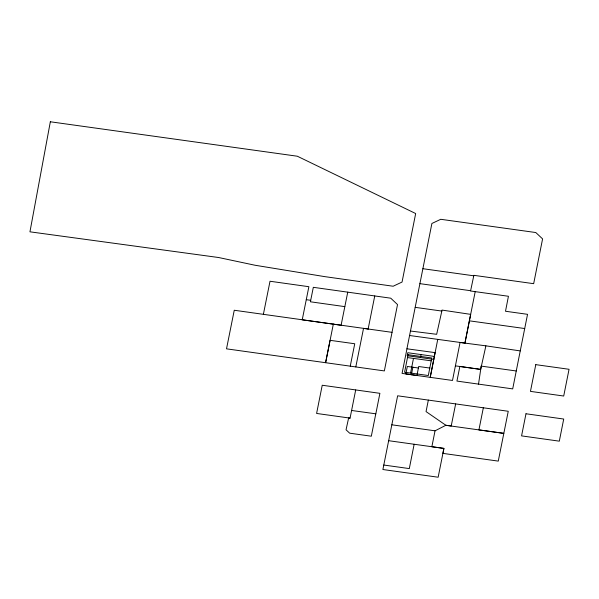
<?xml version="1.0" encoding="UTF-8"?>
<svg xmlns="http://www.w3.org/2000/svg" width="599" height="599" viewBox="0 0 599 599"><rect width="100%" height="100%" fill="white"/><g stroke="black" fill="none" stroke-linecap="round" stroke-linejoin="round"><path stroke-width="0.9" d="M406.968 348.768L402.071 373.402L430.217 377.348L435.129 352.639L406.923 348.79L431.894 223.479L440.759 219.294L535.798 232.539L542.589 238.896L533.664 283.679L473.861 275.323L470.567 290.994L508.439 296.265L505.504 311.255L527.547 314.325L520.246 350.909L485.901 345.84L480.66 369.403L459.86 366.446L456.94 381.084L478.526 384.116L481.192 366.079M391.993 332.363L397.526 304.569L390.743 298.19L313.322 287.318L310.409 301.791L344.837 306.628M410.57 373.057L413.482 358.397M411.386 374.697L412.868 367.232M420.483 357.558L421.075 354.578M409.581 335.507L464.929 343.107L475.202 291.638M263.373 314.37L270.014 281.245L308.874 286.704L302.225 319.806L341.101 325.242L347.742 292.155M333.336 324.119L325.594 362.695L330.094 340.322L354.743 343.759L350.25 366.154L226.512 348.835L234.254 310.252L392.038 332.348L384.348 370.923L350.25 366.154M355.806 366.917L363.533 328.364L368.168 329.001M355.694 389.942L350.071 418.117L316.601 413.452L322.232 385.247L379.893 393.326L375.828 413.819L351.561 410.465M368.13 329.023L374.749 295.943M375.783 413.842L371.32 436.207L349.666 433.182L346.05 429.79L348.64 417.952L350.033 418.139M455.652 403.906L451.204 426.024L445.866 425.268L435.031 430.838L431.864 446.734L443.904 448.404L438.154 477.223L382.896 469.519L397.631 395.797L508.251 411.273L498.263 461.11L442.916 453.383L443.904 448.404L388.646 440.699M414.149 444.248L409.304 468.59L383.802 465.034M437.749 339.378L430.217 377.348L452.492 380.462L460.084 342.403M428.345 400.095L426.046 411.588L445.866 425.268M460.047 342.426L464.929 343.107L470.664 314.363L442.047 310.087L436.664 334.309L410.48 331.022M483.341 407.777L478.923 429.887L503.841 433.362L445.821 425.29M520.246 350.909L512.699 388.893L478.526 384.116M464.929 343.107L485.901 345.84M407.492 357.573L431.22 360.838M422.887 268.711L473.749 275.795M419.906 283.649L470.634 290.71M415.189 307.347L441.845 311.068M469.354 320.824L524.694 328.537M306.276 299.687L310.716 300.309M434.38 356.427L407.777 352.721L407.185 355.709L433.788 359.407M429.79 368.056L418.701 366.513L416.926 375.468L405.837 373.926L407.32 366.461L418.409 368.003M391.813 424.803L435.076 430.816M481.147 366.101L516.271 370.983M455.375 365.847L480.66 369.403M50.338 121.777L29.95 231.82L218.605 257.518L255.077 265.252L324.763 276.633L393.146 286.232L402.049 282.054L415.669 213.536L297.321 156.219L50.338 121.777M408.069 354.69L404.587 372.219L428.307 375.521L431.789 357.992L408.069 354.69M525.982 413.767L521.572 435.885L559.309 441.164L563.719 419.045L525.982 413.767M535.783 364.649L530.452 391.379L563.711 396.029L569.05 369.284L535.783 364.649"/></g></svg>
